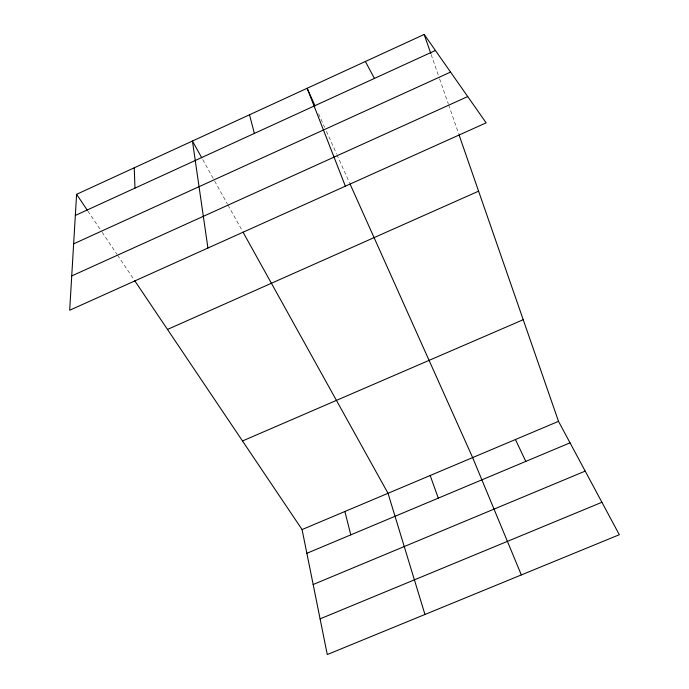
<?xml version="1.0" encoding="UTF-8"?>
<svg xmlns="http://www.w3.org/2000/svg" width="689" height="689" viewBox="0 0 689 689"><rect width="100%" height="100%" fill="white"/><g stroke="black" fill="none" stroke-linecap="round" stroke-linejoin="round"><path stroke-width="0.52" stroke-dasharray="3.44 2.58" d="M87.891 211.092L101.55 231.401M102.144 232.288L116.975 254.336M117.569 255.214L134.148 279.872M202.764 159.641L214.133 180.105M214.649 181.035L227.534 204.245M228.05 205.167L242.459 231.125M318.542 113.694L324.674 127.379M326.422 131.289L336.473 153.716M336.912 154.689L349.556 182.912M431.185 54.612L439.229 77.805M439.582 78.813L448.306 103.927M448.651 104.926L458.736 133.967"/><path stroke-width="1.03" d="M76.6 194.307L69.684 310.239L486.141 122.84L424.183 34.45L76.6 194.307L87.296 210.205M75.342 215.433L435.414 50.478M73.645 243.837L450.563 72.087M71.734 275.927L467.728 96.572M167.496 329.445L478.597 191.172M242.494 440.96L523.227 319.713M302.083 529.565L558.512 421.349L619.316 534.724L327.284 654.55L302.083 529.565L134.743 280.75M306.872 553.301L570.036 442.829M313.168 584.513L585.202 471.112M320.092 618.86L601.919 502.281M201.739 157.772L192.438 141.03L207.932 248.031M242.967 232.047L388.019 493.298L424.958 614.476M365.368 61.493L374.437 78.417M515.424 439.53L525.793 461.397M315.037 105.873L307.148 88.278L345.37 186.185M349.995 183.885L472.645 457.591L521.332 574.927M430.177 475.505L438.29 498.13M424.183 34.45L430.832 53.604M459.081 134.975L558.512 421.349M249.513 114.787L254.37 133.425M344.896 511.505L350.779 534.871M134.226 167.806L134.984 188.114"/></g></svg>
